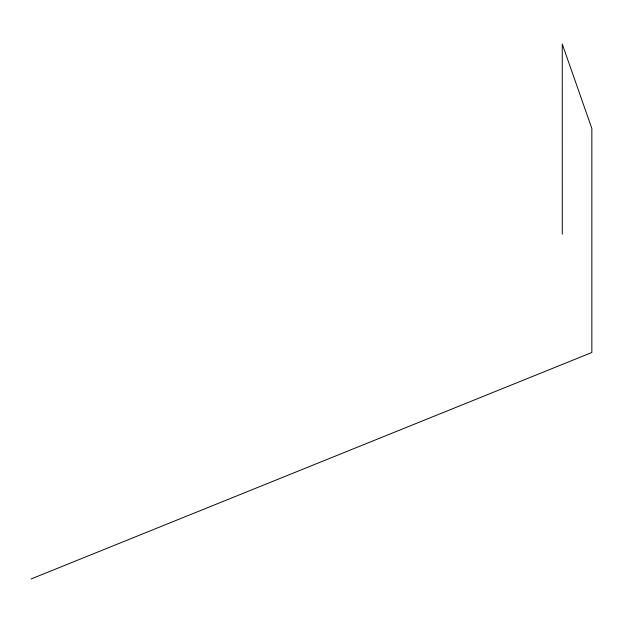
<?xml version="1.0" encoding="UTF-8"?>
<svg xmlns="http://www.w3.org/2000/svg" width="623" height="623" viewBox="0 0 623 623"><rect width="100%" height="100%" fill="white"/><g stroke="black" fill="none" stroke-linecap="round" stroke-linejoin="round"><path stroke-width="0.93" d="M31.15 578.938L591.85 352.501L591.85 128.502L562.273 44.062L562.289 234.178"/></g></svg>
